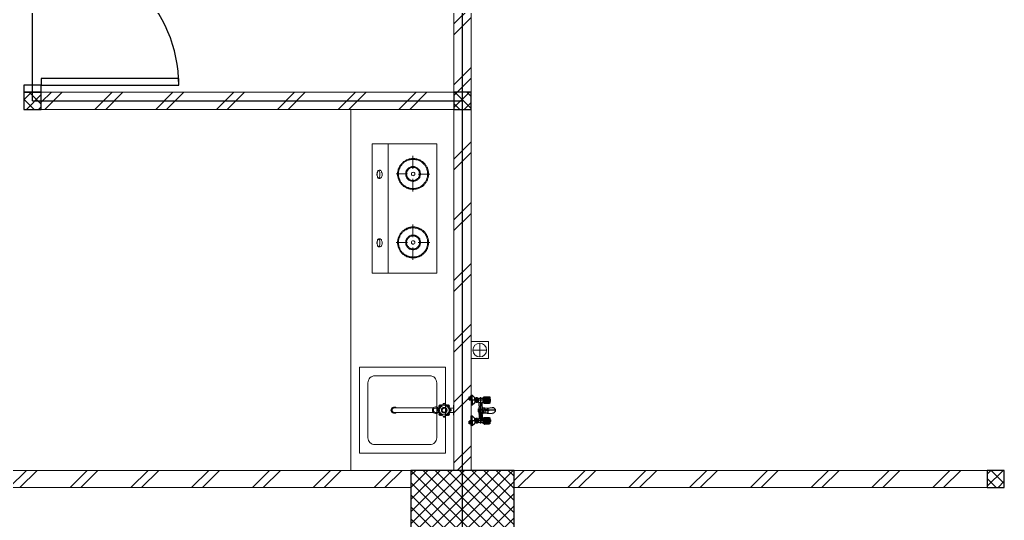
# Model space of a CAD drawing. Header units: millimetres. Extents: x -108 to 351, y -17 to 192.
# Drawn here: x 16.03 to 21.75, y 5.26 to 8.17 of the extents above; entities that cross this region are included whole.
import ezdxf

# ---------------------------------------------------------------- set-up
doc = ezdxf.new("R2010")
doc.units = ezdxf.units.MM
for name, color, linetype, lineweight in [('ars', 11, 'Continuous', 0), ('KOL', 1, 'Continuous', 30), ('KOLOM', 4, 'Continuous', 9), ('lan', 7, 'Continuous', 15), ('SANITAIR', 15, 'Continuous', 9), ('tem', 5, 'Continuous', 20)]:
    doc.layers.add(name, color=color, linetype=linetype, lineweight=lineweight)
doc.layers.add('as', color=1, linetype='Continuous', plot=False)
doc.layers.add('Kusen', color=30, linetype='Continuous')
doc.layers.add('P', color=7, linetype='Continuous')

# ---------------------------------------------------------------- blocks, each defined once
blk = doc.blocks.new('k1')
at = {"layer": 'ars'}
h = blk.add_hatch(dxfattribs=at)
h.set_pattern_fill('_USER', color=256, scale=0.05, angle=45, double=1, pattern_type=0)
h.set_pattern_definition([(45, (0, -5), (-0.03535534, 0.03535534), []), (135, (0, -5), (-0.03535534, -0.03535534), [])])
h.paths.add_polyline_path([(-0.3, -0.55), (0.3, -0.55), (0.3, 0.55), (-0.3, 0.55)])
at = {"layer": 'KOL'}
blk.add_lwpolyline([(-0.3, -0.55), (0.3, -0.55), (0.3, 0.55), (-0.3, 0.55)], close=True, dxfattribs=at)
blk = doc.blocks.new('AVOOR')
blk.add_lwpolyline([(-21.8185, -71.5914), (-21.9185, -71.5914), (-21.9185, -71.4914), (-21.8185, -71.4914)], close=True)
for points in [[(-21.8685, -71.5014), (-21.8685, -71.5814)], [(-21.9085, -71.5414), (-21.8285, -71.5414)]]:
    blk.add_lwpolyline(points)
blk.add_circle((-21.8685, -71.5414), 0.04)
blk = doc.blocks.new('SHOWER')
at = {"layer": 'P', "color": 0, "linetype": 'Continuous'}
for points in [[(-0.1138, 0.0605), (0.0048, 0.0605)], [(-0.1126, 0.0654), (-0.1114, 0.0666)], [(-0.1114, 0.0533), (-0.1114, 0.0545), (-0.1126, 0.0557), (-0.1126, 0.0654)], [(-0.1102, 0.0678), (-0.1102, 0.0678), (-0.1114, 0.0678), (-0.1114, 0.0666)], [(-0.1114, 0.0678), (-0.1114, 0.0533), (-0.1102, 0.0533), (-0.1102, 0.0533)], [(-0.109, 0.0763), (-0.1102, 0.0726)], [(-0.1102, 0.0726), (-0.1102, 0.0484), (-0.109, 0.0448)], [(-0.109, 0.0763), (-0.1077, 0.0787), (-0.1053, 0.0787)], [(-0.0799, 0.0751), (-0.0799, 0.0787), (-0.109, 0.0775)], [(-0.109, 0.0775), (-0.109, 0.0436)], [(-0.109, 0.0714), (-0.109, 0.0714), (-0.1077, 0.0726), (-0.1053, 0.0738), (-0.1053, 0.0738)], [(-0.1053, 0.069), (-0.1053, 0.069), (-0.1077, 0.069), (-0.109, 0.0702), (-0.109, 0.0714)], [(-0.109, 0.0605), (-0.109, 0.063), (-0.1053, 0.0642), (-0.1041, 0.0642)], [(-0.1041, 0.0569), (-0.1077, 0.0581), (-0.109, 0.0593), (-0.109, 0.0605)], [(-0.0751, 0.0787), (-0.0775, 0.0799), (-0.0799, 0.0799), (-0.1053, 0.0787)], [(-0.1053, 0.0738), (-0.0799, 0.0751)], [(-0.1053, 0.069), (-0.0799, 0.069)], [(-0.1041, 0.0642), (-0.0799, 0.0642)], [(-0.0799, 0.0787), (-0.0763, 0.0787)], [(-0.0799, 0.0751), (-0.0775, 0.0738), (-0.0775, 0.0738), (-0.0763, 0.0726), (-0.0751, 0.0714)], [(-0.0751, 0.0714), (-0.0763, 0.0702), (-0.0775, 0.069), (-0.0775, 0.069), (-0.0799, 0.069)], [(-0.0799, 0.0642), (-0.0799, 0.069)], [(-0.0799, 0.0642), (-0.0775, 0.0642), (-0.0775, 0.063), (-0.0763, 0.063), (-0.0751, 0.0605), (-0.0763, 0.0593), (-0.0775, 0.0581), (-0.0775, 0.0569), (-0.0799, 0.0569)], [(-0.0751, 0.0787), (-0.0714, 0.0787)], [(-0.0714, 0.0787), (-0.0714, 0.0775)], [(-0.0714, 0.0775), (-0.0714, 0.0436)], [(-0.0642, 0.0714), (-0.0666, 0.0702), (-0.0714, 0.0702)], [(-0.0714, 0.0508), (-0.0714, 0.0702)], [(-0.0642, 0.0714), (-0.0581, 0.0714), (-0.0521, 0.0726), (-0.046, 0.0714), (-0.04, 0.0714)], [(-0.0557, 0.0593), (-0.0557, 0.0593), (-0.0557, 0.0593), (-0.0569, 0.0593), (-0.0593, 0.0593), (-0.0593, 0.0593), (-0.0605, 0.0593), (-0.0617, 0.0593), (-0.0617, 0.0581), (-0.0617, 0.0581), (-0.0605, 0.0569), (-0.0593, 0.0569), (-0.0593, 0.0569), (-0.0569, 0.0569), (-0.0557, 0.0569), (-0.0557, 0.0581), (-0.0557, 0.0581)], [(-0.0617, 0.0351), (-0.0617, 0.0581), (-0.0617, 0.0581)], [(-0.0557, 0.0581), (-0.0569, 0.0581), (-0.0581, 0.0569), (-0.0593, 0.0569), (-0.0593, 0.0569), (-0.0593, 0.0581), (-0.0605, 0.0581), (-0.0605, 0.0593), (-0.0593, 0.0593), (-0.0593, 0.0593), (-0.0581, 0.0593), (-0.0569, 0.0593), (-0.0569, 0.0581), (-0.0557, 0.0581)], [(-0.0557, 0.0763), (-0.0557, -0.0763)], [(-0.0521, 0.0593), (-0.0545, 0.0593), (-0.0557, 0.0593), (-0.0557, 0.0581), (-0.0557, 0.0593), (-0.0545, 0.0593), (-0.0521, 0.0593)], [(-0.0521, 0.0593), (-0.0521, 0.0593), (-0.0508, 0.0593), (-0.0496, 0.0593), (-0.0496, 0.0581)], [(-0.0496, 0.0351), (-0.0496, 0.0581)], [(-0.04, 0.0714), (-0.04, 0.0508), (-0.04, 0.0714), (-0.04, 0.0508)], [(-0.04, 0.069), (-0.0375, 0.069)], [(-0.04, 0.0533), (-0.04, 0.069)], [(-0.0375, 0.0738), (-0.0375, 0.0751)], [(-0.0375, 0.0751), (-0.0278, 0.0751)], [(-0.0278, 0.0654), (-0.0375, 0.0654), (-0.0375, 0.069), (-0.0375, 0.0714), (-0.0375, 0.0751)], [(-0.0375, 0.0472), (-0.0375, 0.0738)], [(-0.0375, 0.069), (-0.0278, 0.069)], [(-0.0278, 0.0533), (-0.0375, 0.0533), (-0.0375, 0.0557), (-0.0278, 0.0557), (-0.0278, 0.0605), (-0.0278, 0.0654)], [(-0.0375, 0.0557), (-0.0375, 0.0605), (-0.0375, 0.0654)], [(-0.0278, 0.0738), (-0.0278, 0.0751)], [(-0.0278, 0.0751), (-0.0278, 0.0714), (-0.0278, 0.069)], [(-0.0278, 0.0472), (-0.0278, 0.0738)], [(-0.0278, 0.0714), (-0.0218, 0.0714)], [(-0.0278, 0.0702), (-0.0218, 0.0702)], [(-0.0278, 0.069), (-0.0278, 0.0654)], [(-0.0061, 0.0884), (-0.0218, 0.0738)], [(-0.0218, 0.0726), (-0.0218, 0.0738)], [(-0.0218, 0.0605), (-0.0218, 0.0726)], [(-0.0218, 0.0484), (-0.0218, 0.0726)], [(-0.0218, 0.0605), (-0.0218, 0.0484)], [(-0.0061, 0.0884), (-0.0061, 0.0884), (0, 0.0884)], [(-0.0061, 0.0605), (-0.0061, 0.086)], [(-0.0061, 0.0605), (-0.0061, 0.0351)], [(-0.0036, 0.0702), (0.0157, 0.0702)], [(0, 0.0884), (0, 0.0327)], [(0, 0.0605), (0, 0.0884)], [(0, 0.0787), (0.0109, 0.0787)], [(0.0121, 0.0775), (0.0121, 0.063), (0.0109, 0.063), (0, 0.063)], [(0, 0.0775), (0.0121, 0.0775)], [(0, 0.063), (0.0121, 0.063)], [(0, 0.0605), (0, 0.0327)], [(0.0121, 0.0775), (0.0109, 0.0787), (0.0109, 0.063)], [(-0.1429, 0), (-0.0387, 0)], [(-0.0932, -0.0133), (-0.1223, -0.0169), (-0.1295, -0.0157), (-0.1344, -0.0121), (-0.1392, -0.0061), (-0.1392, 0), (-0.1392, 0.0073), (-0.1344, 0.0133), (-0.1295, 0.0169), (-0.1223, 0.0194)], [(-0.0932, 0.0157), (-0.1223, 0.0194)], [(-0.1053, 0.0533), (-0.1053, 0.0533), (-0.1077, 0.0521), (-0.109, 0.0508), (-0.109, 0.0496)], [(-0.109, 0.0496), (-0.109, 0.0496), (-0.1077, 0.0484), (-0.1053, 0.0484), (-0.1053, 0.0472), (-0.0799, 0.0472)], [(-0.0751, 0.0436), (-0.0775, 0.0412), (-0.0799, 0.0412), (-0.1053, 0.0424), (-0.1077, 0.0436), (-0.109, 0.0448)], [(-0.0763, 0.0436), (-0.0799, 0.0436), (-0.109, 0.0436)], [(-0.1053, 0.0533), (-0.0799, 0.0533)], [(-0.1041, 0.0569), (-0.0799, 0.0569)], [(-0.1005, 0.0024), (-0.0993, 0.0036), (-0.0993, 0.0036), (-0.0981, 0.0036)], [(-0.0981, -0.0024), (-0.0993, -0.0024), (-0.1005, -0.0012), (-0.1005, 0.0024)], [(-0.0981, 0.0133), (-0.0969, 0.0145), (-0.0956, 0.0157), (-0.0799, 0.0157)], [(-0.0981, 0.0133), (-0.0981, 0.0036), (-0.0799, 0.0048)], [(-0.0787, -0.0024), (-0.0981, -0.0012), (-0.0981, -0.0012), (-0.0981, 0.0024), (-0.0981, 0.0036), (-0.0787, 0.0036)], [(-0.0799, 0.0533), (-0.0799, 0.0569)], [(-0.0751, 0.0496), (-0.0763, 0.0508), (-0.0775, 0.0521), (-0.0775, 0.0533), (-0.0799, 0.0533)], [(-0.0799, 0.0472), (-0.0775, 0.0472), (-0.0775, 0.0472), (-0.0763, 0.0484), (-0.0751, 0.0496)], [(-0.0799, 0.0436), (-0.0799, 0.0472)], [(-0.0799, 0.0157), (-0.0787, 0.0157), (-0.0787, 0.0157)], [(-0.0799, 0.0048), (-0.0787, 0.0048), (-0.0787, 0.0048)], [(-0.0787, 0), (-0.0787, 0.0157), (-0.0702, 0.0157)], [(-0.0787, 0), (-0.0787, -0.0145)], [(-0.0751, 0.0436), (-0.0714, 0.0436), (-0.0714, 0.0436)], [(-0.0714, 0.0508), (-0.0678, 0.0508)], [(-0.0654, 0.0194), (-0.0678, 0.0157), (-0.0702, 0.0133)], [(-0.0702, 0), (-0.0702, 0.0157)], [(-0.0702, 0), (-0.0702, -0.0133)], [(-0.0678, 0.0508), (-0.0654, 0.0496), (-0.0642, 0.0472)], [(-0.0472, 0.0061), (-0.046, 0.0036), (-0.0448, -0.0012), (-0.046, -0.0048), (-0.0496, -0.0085), (-0.0533, -0.0097), (-0.0569, -0.0097), (-0.0617, -0.0085), (-0.0642, -0.0061), (-0.0654, -0.0024), (-0.0666, 0), (-0.0654, 0.0036), (-0.0642, 0.0061)], [(-0.0654, 0.0218), (-0.0654, 0.023)], [(-0.0654, 0.0145), (-0.0654, 0.0218)], [(-0.0654, 0.0218), (-0.046, 0.0218)], [(-0.0654, 0.0218), (-0.0581, 0.0145)], [(-0.0654, 0.0194), (-0.0617, 0.0218)], [(-0.0654, 0.0169), (-0.0593, 0.0218)], [(-0.0654, 0.0145), (-0.0569, 0.0218)], [(-0.0654, 0.0194), (-0.0617, 0.0145)], [(-0.0654, 0.0157), (-0.0642, 0.0145)], [(-0.0654, 0.0133), (-0.0654, 0.0145)], [(-0.0654, 0.0145), (-0.046, 0.0145)], [(-0.0642, 0.0266), (-0.0642, 0.0472)], [(-0.0642, 0.0266), (-0.0642, 0.023)], [(-0.0642, 0.023), (-0.0472, 0.023)], [(-0.0642, 0), (-0.0642, 0.0133)], [(-0.0642, 0.0133), (-0.0472, 0.0133)], [(-0.0472, 0.0133), (-0.0642, 0.0133)], [(-0.0472, 0), (-0.0472, -0.0024), (-0.0496, -0.0061), (-0.0521, -0.0073), (-0.0557, -0.0085), (-0.0593, -0.0073), (-0.0617, -0.0061), (-0.0642, -0.0024), (-0.0642, 0)], [(-0.063, 0.0218), (-0.0557, 0.0145)], [(-0.0617, 0.023), (-0.0617, 0.0351), (-0.0496, 0.0351), (-0.0496, 0.023)], [(-0.0617, 0.0145), (-0.0557, 0.0206), (-0.0545, 0.0218)], [(-0.0605, 0.0218), (-0.0557, 0.0169), (-0.0521, 0.0145)], [(-0.0593, 0.0145), (-0.0557, 0.0182), (-0.0521, 0.0218)], [(-0.0581, 0.0218), (-0.0557, 0.0194), (-0.0496, 0.0145)], [(-0.0569, 0.0145), (-0.0557, 0.0157), (-0.0496, 0.0218)], [(-0.0557, 0.0218), (-0.0472, 0.0145)], [(-0.0545, 0.0145), (-0.046, 0.0218)], [(-0.0521, 0.0218), (-0.046, 0.0157)], [(-0.0521, 0.0145), (-0.046, 0.0194)], [(-0.0496, 0.0218), (-0.046, 0.0182)], [(-0.0496, 0.0145), (-0.046, 0.0169)], [(-0.0472, 0.0436), (-0.046, 0.0472), (-0.046, 0.0484), (-0.0436, 0.0496), (-0.0412, 0.0508)], [(-0.0472, 0.0266), (-0.0472, 0.0436)], [(-0.0472, 0.023), (-0.0472, 0.0266)], [(-0.0472, 0.0218), (-0.046, 0.0206)], [(-0.0472, 0), (-0.0472, 0.0133)], [(-0.046, 0.0218), (-0.046, 0.023)], [(-0.046, 0.0145), (-0.046, 0.0218)], [(-0.0448, 0.0133), (-0.046, 0.0182)], [(-0.046, 0.0133), (-0.046, 0.0145)], [(-0.0448, 0.0133), (-0.0436, 0.0073), (-0.0436, 0)], [(-0.0436, 0), (-0.0436, -0.0061), (-0.0448, -0.0121)], [(-0.0412, 0.0508), (-0.04, 0.0508)], [(-0.04, 0.0533), (-0.0375, 0.0533)], [(-0.0375, 0.0472), (-0.0375, 0.0496), (-0.0375, 0.0533)], [(-0.0375, 0.0472), (-0.0375, 0.0472), (-0.0278, 0.0472)], [(-0.0278, 0.0557), (-0.0278, 0.0533)], [(-0.0278, 0.0533), (-0.0278, 0.0496), (-0.0278, 0.0472)], [(-0.0278, 0.0508), (-0.0218, 0.0508)], [(-0.0278, 0.0496), (-0.0218, 0.0496)], [(-0.0278, 0.0472), (-0.0278, 0.0472)], [(-0.0218, 0.0472), (-0.0218, 0.0484)], [(-0.0061, 0.0327), (-0.0218, 0.0472)], [(0, 0.0327), (-0.0061, 0.0327), (-0.0061, 0.0327)], [(-0.1126, -0.0533), (-0.1114, -0.0533), (-0.1114, -0.0521)], [(-0.1126, -0.0533), (-0.1126, -0.0654)], [(-0.1102, -0.0521), (-0.1102, -0.0521), (-0.1114, -0.0521)], [(-0.1114, -0.0521), (-0.1114, -0.0666)], [(-0.109, -0.0436), (-0.1102, -0.0472), (-0.1102, -0.0714), (-0.109, -0.0751)], [(-0.109, -0.0436), (-0.1077, -0.0412), (-0.1053, -0.04), (-0.0799, -0.04), (-0.0775, -0.04), (-0.0751, -0.0424)], [(-0.0799, -0.0424), (-0.109, -0.0436)], [(-0.109, -0.0436), (-0.109, -0.0751)], [(-0.0799, -0.0508), (-0.1053, -0.0508), (-0.1053, -0.0508), (-0.1077, -0.0508), (-0.109, -0.0496), (-0.109, -0.0496), (-0.109, -0.0484), (-0.1077, -0.0472), (-0.1053, -0.046), (-0.1053, -0.046), (-0.0799, -0.046)], [(-0.109, -0.0593), (-0.109, -0.0581), (-0.1077, -0.0569), (-0.1041, -0.0557)], [(-0.1041, -0.0557), (-0.0799, -0.0557)], [(-0.1005, -0.0012), (-0.1005, -0.0012)], [(-0.0981, -0.0024), (-0.0799, -0.0036)], [(-0.0981, -0.0024), (-0.0981, -0.0121)], [(-0.0799, -0.0145), (-0.0956, -0.0133), (-0.0969, -0.0133), (-0.0981, -0.0121)], [(-0.0787, -0.0024), (-0.0799, -0.0036), (-0.0799, -0.0036)], [(-0.0787, -0.0145), (-0.0799, -0.0145), (-0.0799, -0.0145)], [(-0.0799, -0.0508), (-0.0775, -0.0508), (-0.0775, -0.0496), (-0.0763, -0.0496), (-0.0751, -0.0484), (-0.0763, -0.0472), (-0.0775, -0.046), (-0.0775, -0.046), (-0.0799, -0.046), (-0.0799, -0.0424), (-0.0763, -0.0424)], [(-0.0799, -0.0557), (-0.0799, -0.0508)], [(-0.0799, -0.0557), (-0.0775, -0.0557), (-0.0775, -0.0569), (-0.0763, -0.0581), (-0.0751, -0.0593)], [(-0.0787, -0.0133), (-0.0702, -0.0133)], [(-0.0751, -0.0424), (-0.0714, -0.0424), (-0.0714, -0.0424)], [(-0.0714, -0.0424), (-0.0714, -0.0763)], [(-0.0714, -0.0496), (-0.0678, -0.0496), (-0.0654, -0.0484), (-0.0642, -0.046)], [(-0.0714, -0.0496), (-0.0714, -0.069)], [(-0.0702, -0.0121), (-0.0666, -0.0145), (-0.0654, -0.0182), (-0.0642, -0.0254)], [(-0.0642, -0.0254), (-0.0642, -0.046)], [(-0.0472, -0.0254), (-0.046, -0.0182), (-0.0448, -0.0121)], [(-0.0472, -0.0254), (-0.0472, -0.0436)], [(-0.0412, -0.0496), (-0.0436, -0.0484), (-0.046, -0.0472), (-0.046, -0.0448), (-0.0472, -0.0436)], [(-0.0412, -0.0496), (-0.04, -0.0496)], [(-0.04, -0.069), (-0.04, -0.0496), (-0.04, -0.069), (-0.04, -0.0496)], [(-0.04, -0.0521), (-0.0375, -0.0521)], [(-0.04, -0.0666), (-0.04, -0.0521)], [(-0.0375, -0.046), (-0.0375, -0.046)], [(-0.0375, -0.046), (-0.0278, -0.046)], [(-0.0375, -0.0714), (-0.0375, -0.046)], [(-0.0375, -0.0545), (-0.0375, -0.0521), (-0.0375, -0.0484), (-0.0375, -0.046)], [(-0.0375, -0.0521), (-0.0278, -0.0521)], [(-0.0375, -0.0545), (-0.0278, -0.0545)], [(-0.0375, -0.0642), (-0.0375, -0.0593), (-0.0375, -0.0545)], [(-0.0278, -0.046), (-0.0278, -0.046)], [(-0.0278, -0.0714), (-0.0278, -0.046)], [(-0.0278, -0.046), (-0.0278, -0.0484), (-0.0278, -0.0521)], [(-0.0278, -0.0496), (-0.0218, -0.0496)], [(-0.0278, -0.0496), (-0.0218, -0.0496)], [(-0.0278, -0.069), (-0.0278, -0.0496)], [(-0.0278, -0.0545), (-0.0278, -0.0521)], [(-0.0278, -0.0545), (-0.0278, -0.0593), (-0.0278, -0.0642)], [(-0.0061, -0.0315), (-0.0218, -0.046)], [(-0.0218, -0.0472), (-0.0218, -0.046)], [(-0.0218, -0.0714), (-0.0218, -0.0472)], [(-0.0218, -0.0593), (-0.0218, -0.0472)], [(-0.0061, -0.0315), (-0.0061, -0.0303), (0, -0.0303)], [(-0.0061, -0.0593), (-0.0061, -0.0339)], [(0, -0.0872), (0, -0.0303)], [(0, -0.0593), (0, -0.0303)], [(-0.115, -0.0593), (0.0048, -0.0593)], [(-0.1114, -0.0654), (-0.1126, -0.0654)], [(-0.1114, -0.0654), (-0.1114, -0.0654), (-0.1102, -0.0666), (-0.1102, -0.0666)], [(-0.1041, -0.063), (-0.1065, -0.0617), (-0.109, -0.0605), (-0.109, -0.0593)], [(-0.1053, -0.0678), (-0.1053, -0.0678), (-0.1077, -0.0678), (-0.109, -0.0678), (-0.109, -0.069), (-0.109, -0.0702), (-0.1077, -0.0714), (-0.1053, -0.0714), (-0.1053, -0.0714)], [(-0.109, -0.0751), (-0.0799, -0.0763), (-0.0799, -0.0726), (-0.1053, -0.0714)], [(-0.0751, -0.0763), (-0.0775, -0.0775), (-0.0799, -0.0787), (-0.1053, -0.0775), (-0.1077, -0.0775), (-0.109, -0.0751)], [(-0.1053, -0.0678), (-0.0799, -0.0678)], [(-0.1041, -0.063), (-0.0799, -0.063)], [(-0.0751, -0.0593), (-0.0763, -0.0605), (-0.0775, -0.0617), (-0.0775, -0.0617), (-0.0799, -0.063)], [(-0.0799, -0.0678), (-0.0799, -0.063)], [(-0.0751, -0.0702), (-0.0763, -0.069), (-0.0775, -0.0678), (-0.0775, -0.0678), (-0.0799, -0.0678)], [(-0.0799, -0.0726), (-0.0775, -0.0726), (-0.0775, -0.0714), (-0.0763, -0.0714), (-0.0751, -0.0702)], [(-0.0799, -0.0763), (-0.0763, -0.0763)], [(-0.0751, -0.0763), (-0.0714, -0.0763), (-0.0714, -0.0763)], [(-0.0714, -0.069), (-0.0666, -0.069), (-0.0642, -0.069)], [(-0.04, -0.069), (-0.046, -0.0714), (-0.0521, -0.0714), (-0.0581, -0.0714), (-0.0642, -0.069)], [(-0.04, -0.0666), (-0.0375, -0.0666)], [(-0.0278, -0.0642), (-0.0375, -0.0642), (-0.0375, -0.0666), (-0.0278, -0.0666), (-0.0278, -0.0702), (-0.0278, -0.0726)], [(-0.0375, -0.0726), (-0.0375, -0.0702), (-0.0375, -0.0666)], [(-0.0375, -0.0714), (-0.0375, -0.0726), (-0.0278, -0.0726), (-0.0278, -0.0714)], [(-0.0278, -0.0666), (-0.0278, -0.0642)], [(-0.0278, -0.069), (-0.0218, -0.069)], [(-0.0278, -0.069), (-0.0218, -0.069)], [(-0.0218, -0.0593), (-0.0218, -0.0714)], [(-0.0218, -0.0726), (-0.0218, -0.0714)], [(0, -0.0872), (-0.0061, -0.0872), (-0.0061, -0.0872), (-0.0218, -0.0726)], [(-0.0061, -0.0593), (-0.0061, -0.0847)], [(-0.0036, -0.069), (0.0157, -0.069)], [(0, -0.0593), (0, -0.0872)], [(0.0121, -0.0617), (0.0109, -0.0605), (0, -0.0605)], [(0.0121, -0.0617), (0.0121, -0.0763), (0.0109, -0.0775), (0, -0.0775)], [(0, -0.0617), (0.0121, -0.0617)], [(0, -0.0763), (0.0121, -0.0763)], [(0.0109, -0.0775), (0.0109, -0.0605)]]:
    blk.add_lwpolyline(points, dxfattribs=at)
blk = doc.blocks.new('KRAN DPR ATAS')
for p, q in [((-0.0289, 0), (0.0289, 0)), ((-0.0289, 0), (-0.0289, -0.0021)), ((0.0289, 0), (0.0289, -0.0021)), ((-0.0275, -0.0035), (0.0275, -0.0035)), ((-0.0127, -0.0092), (-0.0127, -0.0252)), ((0.0127, -0.0092), (0.0127, -0.0252)), ((-0.0127, -0.0877), (-0.0127, -0.1101)), ((0.0127, -0.0877), (0.0127, -0.1101)), ((-0.014, -0.1188), (-0.014, -0.3457)), ((0.014, -0.1188), (0.014, -0.3457))]:
    blk.add_line(p, q)
for radius in [0.0338, 0.0279, 0.0166, 0.0138, 0.0123]:
    blk.add_circle((0, -0.0564), radius)
for centre, radius, start, end in [((-0.0338, -0.0564), 0.00706, 84.002, 275.998), ((-0.0315, -0.0564), 0.00706, 103.1189, 256.8811), ((-0.0239, -0.0326), 0.00706, 39.002, 230.998), ((-0.0222, -0.0342), 0.00706, 58.1189, 211.8811), ((-0.0275, -0.0021), 0.00141, 180, 270), ((-0.0183, -0.0092), 0.00564, 0, 90), ((-0.0009, -0.0214), 0.00884, 254.902, 254.902), ((0, -0.0227), 0.00706, 354.002, 185.998), ((0, -0.025), 0.00706, 13.1189, 166.8811), ((0.0183, -0.0092), 0.00564, 90, 180), ((0.0239, -0.0326), 0.00706, 309.002, 140.998), ((0.0222, -0.0342), 0.00706, 328.1189, 121.8811), ((0.0275, -0.0021), 0.00141, 270, 0), ((0.0338, -0.0564), 0.00706, 264.002, 95.998), ((0.0315, -0.0564), 0.00706, 283.1189, 76.8811), ((-0.0239, -0.0803), 0.00706, 129.002, 320.998), ((-0.0222, -0.0787), 0.00706, 148.1189, 301.8811), ((0, -0.1058), 0.0191, 134.711, 45.289), ((0, -0.1058), 0.0134, 198.6717, 270), ((0, -0.0902), 0.00706, 174.002, 5.998), ((0, -0.0879), 0.00706, 193.1189, 346.8811), ((0, -0.1058), 0.0134, 270, 341.3283), ((0.0239, -0.0803), 0.00706, 219.002, 50.998), ((0.0222, -0.0787), 0.00706, 238.1189, 31.8811), ((0, -0.3457), 0.0178, 141.8277, 38.1723), ((0, -0.3484), 0.0178, 175.6641, 4.3359), ((0, -0.3457), 0.014, 180, 0)]:
    blk.add_arc(centre, radius, start, end)
blk = doc.blocks.new('KOMPOR')
for points in [[(0, 0.3765), (0, -0.3765)], [(0.0944, 0.3765), (0, 0.3765)], [(0.3765, 0.3765), (0.0944, 0.3765)], [(0.0944, 0.3765), (0.0944, -0.3765)], [(0.3765, -0.3765), (0.3765, 0.3765)], [(0.2385, 0.2906), (0.2337, 0.2906), (0.23, 0.2906), (0.2252, 0.2893), (0.2203, 0.2893), (0.2167, 0.2881), (0.2119, 0.2869), (0.2082, 0.2857), (0.2034, 0.2833), (0.1998, 0.2821), (0.1961, 0.2797), (0.1925, 0.2772), (0.1889, 0.276), (0.1852, 0.2724), (0.1816, 0.27), (0.178, 0.2676), (0.1755, 0.2639), (0.1719, 0.2615), (0.1695, 0.2579), (0.1671, 0.2542), (0.1634, 0.2506), (0.1622, 0.247), (0.1598, 0.2433), (0.1574, 0.2397), (0.1562, 0.2361), (0.1538, 0.2312), (0.1525, 0.2276), (0.1513, 0.2228), (0.1501, 0.2191), (0.1501, 0.2143), (0.1489, 0.2094), (0.1489, 0.2058), (0.1489, 0.201), (0.1489, 0.1961), (0.1489, 0.1913), (0.1501, 0.1864), (0.1501, 0.1828), (0.1513, 0.178), (0.1525, 0.1743), (0.1538, 0.1695), (0.1562, 0.1659), (0.1574, 0.161), (0.1598, 0.1574), (0.1622, 0.1538), (0.1634, 0.1501), (0.1671, 0.1465), (0.1695, 0.1429), (0.1719, 0.1404), (0.1755, 0.1368), (0.178, 0.1344), (0.1816, 0.1308), (0.1852, 0.1283), (0.1889, 0.1259), (0.1925, 0.1235), (0.1961, 0.1211), (0.1998, 0.1199), (0.2034, 0.1174), (0.2082, 0.1162), (0.2119, 0.115), (0.2167, 0.1138), (0.2203, 0.1126), (0.2252, 0.1114), (0.23, 0.1114), (0.2337, 0.1102), (0.2385, 0.1102), (0.2433, 0.1102), (0.2482, 0.1114), (0.253, 0.1114), (0.2567, 0.1126), (0.2615, 0.1138), (0.2651, 0.115), (0.27, 0.1162), (0.2736, 0.1174), (0.2785, 0.1199), (0.2821, 0.1211), (0.2857, 0.1235), (0.2893, 0.1259), (0.293, 0.1283), (0.2966, 0.1308), (0.299, 0.1344), (0.3027, 0.1368), (0.3051, 0.1404), (0.3087, 0.1429), (0.3111, 0.1465), (0.3136, 0.1501), (0.316, 0.1538), (0.3184, 0.1574), (0.3196, 0.161), (0.322, 0.1659), (0.3232, 0.1695), (0.3245, 0.1743), (0.3257, 0.178), (0.3269, 0.1828), (0.3281, 0.1864), (0.3281, 0.1913), (0.3293, 0.1961), (0.3293, 0.201), (0.3293, 0.2058), (0.3281, 0.2094), (0.3281, 0.2143), (0.3269, 0.2191), (0.3257, 0.2228), (0.3245, 0.2276), (0.3232, 0.2312), (0.322, 0.2361), (0.3196, 0.2397), (0.3184, 0.2433), (0.316, 0.247), (0.3136, 0.2506), (0.3111, 0.2542), (0.3087, 0.2579), (0.3051, 0.2615), (0.3027, 0.2639), (0.299, 0.2676), (0.2966, 0.27), (0.293, 0.2724), (0.2893, 0.276), (0.2857, 0.2772), (0.2821, 0.2797), (0.2785, 0.2821), (0.2736, 0.2833), (0.27, 0.2857), (0.2651, 0.2869), (0.2615, 0.2881), (0.2567, 0.2893), (0.253, 0.2893), (0.2482, 0.2906), (0.2433, 0.2906), (0.2385, 0.2906)], [(0.2373, 0.3063), (0.2373, 0.2312)], [(0.2385, 0.2857), (0.2349, 0.2857), (0.23, 0.2857), (0.2264, 0.2845), (0.2215, 0.2833), (0.2179, 0.2833), (0.2131, 0.2821), (0.2094, 0.2809), (0.2058, 0.2785), (0.2022, 0.2772), (0.1985, 0.2748), (0.1949, 0.2736), (0.1913, 0.2712), (0.1877, 0.2688), (0.1852, 0.2663), (0.1816, 0.2639), (0.1792, 0.2603), (0.1755, 0.2579), (0.1731, 0.2542), (0.1707, 0.2518), (0.1683, 0.2482), (0.1659, 0.2446), (0.1646, 0.2409), (0.1622, 0.2373), (0.161, 0.2337), (0.1586, 0.23), (0.1574, 0.2264), (0.1562, 0.2215), (0.1562, 0.2179), (0.155, 0.2131), (0.1538, 0.2094), (0.1538, 0.2046), (0.1538, 0.201), (0.1538, 0.1961), (0.1538, 0.1925), (0.155, 0.1877), (0.1562, 0.184), (0.1562, 0.1792), (0.1574, 0.1755), (0.1586, 0.1719), (0.161, 0.1671), (0.1622, 0.1634), (0.1646, 0.1598), (0.1659, 0.1562), (0.1683, 0.1525), (0.1707, 0.1501), (0.1731, 0.1465), (0.1755, 0.1441), (0.1792, 0.1404), (0.1816, 0.138), (0.1852, 0.1356), (0.1877, 0.132), (0.1913, 0.1308), (0.1949, 0.1283), (0.1985, 0.1259), (0.2022, 0.1235), (0.2058, 0.1223), (0.2094, 0.1211), (0.2131, 0.1199), (0.2179, 0.1186), (0.2215, 0.1174), (0.2264, 0.1162), (0.23, 0.1162), (0.2349, 0.1162), (0.2385, 0.1162), (0.2433, 0.1162), (0.247, 0.1162), (0.2518, 0.1162), (0.2554, 0.1174), (0.2603, 0.1186), (0.2639, 0.1199), (0.2676, 0.1211), (0.2724, 0.1223), (0.276, 0.1235), (0.2797, 0.1259), (0.2833, 0.1283), (0.2869, 0.1308), (0.2893, 0.132), (0.293, 0.1356), (0.2954, 0.138), (0.299, 0.1404), (0.3015, 0.1441), (0.3039, 0.1465), (0.3075, 0.1501), (0.3087, 0.1525), (0.3111, 0.1562), (0.3136, 0.1598), (0.316, 0.1634), (0.3172, 0.1671), (0.3184, 0.1719), (0.3196, 0.1755), (0.3208, 0.1792), (0.322, 0.184), (0.3232, 0.1877), (0.3232, 0.1925), (0.3232, 0.1961), (0.3232, 0.201), (0.3232, 0.2046), (0.3232, 0.2094), (0.3232, 0.2131), (0.322, 0.2179), (0.3208, 0.2215), (0.3196, 0.2264), (0.3184, 0.23), (0.3172, 0.2337), (0.316, 0.2373), (0.3136, 0.2409), (0.3111, 0.2446), (0.3087, 0.2482), (0.3075, 0.2518), (0.3039, 0.2542), (0.3015, 0.2579), (0.299, 0.2603), (0.2954, 0.2639), (0.293, 0.2663), (0.2893, 0.2688), (0.2869, 0.2712), (0.2833, 0.2736), (0.2797, 0.2748), (0.276, 0.2772), (0.2724, 0.2785), (0.2676, 0.2809), (0.2639, 0.2821), (0.2603, 0.2833), (0.2554, 0.2833), (0.2518, 0.2845), (0.247, 0.2857), (0.2433, 0.2857), (0.2385, 0.2857)], [(0.2385, 0.2433), (0.2349, 0.2433), (0.23, 0.2433), (0.2264, 0.2421), (0.2215, 0.2409), (0.2179, 0.2385), (0.2143, 0.2361), (0.2119, 0.2337), (0.2082, 0.2312), (0.2058, 0.2276), (0.2034, 0.2252), (0.201, 0.2215), (0.1985, 0.2179), (0.1973, 0.2131), (0.1961, 0.2094), (0.1961, 0.2046), (0.1961, 0.201), (0.1961, 0.1961), (0.1961, 0.1925), (0.1973, 0.1877), (0.1985, 0.184), (0.201, 0.1804), (0.2034, 0.1768), (0.2058, 0.1731), (0.2082, 0.1707), (0.2119, 0.1671), (0.2143, 0.1646), (0.2179, 0.1622), (0.2215, 0.161), (0.2264, 0.1598), (0.23, 0.1586), (0.2349, 0.1574), (0.2385, 0.1574), (0.2433, 0.1574), (0.247, 0.1586), (0.2518, 0.1598), (0.2554, 0.161), (0.2591, 0.1622), (0.2627, 0.1646), (0.2663, 0.1671), (0.2688, 0.1707), (0.2724, 0.1731), (0.2748, 0.1768), (0.2772, 0.1804), (0.2785, 0.184), (0.2797, 0.1877), (0.2809, 0.1925), (0.2821, 0.1961), (0.2821, 0.201), (0.2821, 0.2046), (0.2809, 0.2094), (0.2797, 0.2131), (0.2785, 0.2179), (0.2772, 0.2215), (0.2748, 0.2252), (0.2724, 0.2276), (0.2688, 0.2312), (0.2663, 0.2337), (0.2627, 0.2361), (0.2591, 0.2385), (0.2554, 0.2409), (0.2518, 0.2421), (0.247, 0.2433), (0.2433, 0.2433), (0.2385, 0.2433)], [(0.2385, 0.2385), (0.2349, 0.2385), (0.2312, 0.2373), (0.2276, 0.2373), (0.224, 0.2361), (0.2203, 0.2337), (0.2179, 0.2324), (0.2143, 0.23), (0.2119, 0.2276), (0.2094, 0.2252), (0.207, 0.2215), (0.2058, 0.2191), (0.2034, 0.2155), (0.2022, 0.2119), (0.2022, 0.2082), (0.201, 0.2046), (0.201, 0.201), (0.201, 0.1973), (0.2022, 0.1925), (0.2022, 0.1889), (0.2034, 0.1864), (0.2058, 0.1828), (0.207, 0.1792), (0.2094, 0.1768), (0.2119, 0.1743), (0.2143, 0.1719), (0.2179, 0.1695), (0.2203, 0.1671), (0.224, 0.1659), (0.2276, 0.1646), (0.2312, 0.1634), (0.2349, 0.1634), (0.2385, 0.1622), (0.2421, 0.1634), (0.247, 0.1634), (0.2506, 0.1646), (0.253, 0.1659), (0.2567, 0.1671), (0.2603, 0.1695), (0.2627, 0.1719), (0.2651, 0.1743), (0.2676, 0.1768), (0.27, 0.1792), (0.2724, 0.1828), (0.2736, 0.1864), (0.2748, 0.1889), (0.276, 0.1925), (0.276, 0.1973), (0.2772, 0.201), (0.276, 0.2046), (0.276, 0.2082), (0.2748, 0.2119), (0.2736, 0.2155), (0.2724, 0.2191), (0.27, 0.2215), (0.2676, 0.2252), (0.2651, 0.2276), (0.2627, 0.23), (0.2603, 0.2324), (0.2567, 0.2337), (0.253, 0.2361), (0.2506, 0.2373), (0.247, 0.2373), (0.2421, 0.2385), (0.2385, 0.2385)], [(0.0436, 0.2228), (0.0472, 0.2228), (0.0496, 0.2215), (0.0533, 0.2191), (0.0545, 0.2155), (0.0557, 0.2119), (0.0581, 0.2094), (0.0593, 0.2046), (0.0593, 0.1998), (0.0593, 0.1949), (0.0593, 0.1901), (0.0569, 0.1864), (0.0557, 0.1828), (0.0533, 0.1792), (0.0508, 0.178), (0.0484, 0.1755), (0.046, 0.1743), (0.0424, 0.1743), (0.04, 0.1755), (0.0375, 0.178), (0.0339, 0.1792), (0.0327, 0.1828), (0.0315, 0.1864), (0.0291, 0.1901), (0.0278, 0.1949), (0.0278, 0.1998), (0.0291, 0.2046), (0.0303, 0.2094), (0.0315, 0.2119), (0.0339, 0.2155), (0.0351, 0.2191), (0.0375, 0.2215), (0.0412, 0.2228), (0.0436, 0.2228)], [(0.0375, 0.2215), (0.04, 0.2215), (0.04, 0.2203), (0.0424, 0.2179), (0.0436, 0.2155), (0.0448, 0.2119), (0.0448, 0.2082), (0.046, 0.2034), (0.046, 0.1998), (0.046, 0.1961), (0.046, 0.1913), (0.0448, 0.1877), (0.0436, 0.184), (0.0436, 0.1816), (0.0412, 0.178), (0.04, 0.1768), (0.0387, 0.1755), (0.0375, 0.1755), (0.0351, 0.1768), (0.0339, 0.178), (0.0327, 0.1816), (0.0315, 0.184), (0.0315, 0.1877), (0.0303, 0.1913), (0.0303, 0.1961), (0.0303, 0.1998), (0.0303, 0.2034), (0.0315, 0.2082), (0.0315, 0.2119), (0.0327, 0.2155), (0.0339, 0.2179), (0.0351, 0.2203), (0.0363, 0.2215), (0.0375, 0.2215)], [(0.1404, 0.201), (0.207, 0.201)], [(0.2385, 0.2107), (0.2349, 0.2094), (0.2312, 0.2082), (0.23, 0.2046), (0.2288, 0.201), (0.23, 0.1961), (0.2312, 0.1937), (0.2349, 0.1913), (0.2385, 0.1901), (0.2433, 0.1913), (0.2458, 0.1937), (0.2482, 0.1961), (0.2494, 0.201), (0.2482, 0.2046), (0.2458, 0.2082), (0.2433, 0.2094), (0.2385, 0.2107)], [(0.2373, 0.0993), (0.2373, 0.1719)], [(0.3366, 0.1998), (0.2676, 0.1998)], [(0.2385, -0.1077), (0.2337, -0.1077), (0.23, -0.1077), (0.2252, -0.109), (0.2203, -0.109), (0.2167, -0.1102), (0.2119, -0.1114), (0.2082, -0.1126), (0.2034, -0.115), (0.1998, -0.1162), (0.1961, -0.1186), (0.1925, -0.1211), (0.1889, -0.1235), (0.1852, -0.1259), (0.1816, -0.1283), (0.178, -0.1308), (0.1755, -0.1344), (0.1719, -0.1368), (0.1695, -0.1404), (0.1671, -0.1441), (0.1634, -0.1477), (0.1622, -0.1513), (0.1598, -0.155), (0.1574, -0.1586), (0.1562, -0.1622), (0.1538, -0.1671), (0.1525, -0.1707), (0.1513, -0.1755), (0.1501, -0.1792), (0.1501, -0.184), (0.1489, -0.1889), (0.1489, -0.1925), (0.1489, -0.1973), (0.1489, -0.2022), (0.1489, -0.207), (0.1501, -0.2119), (0.1501, -0.2155), (0.1513, -0.2203), (0.1525, -0.224), (0.1538, -0.2288), (0.1562, -0.2324), (0.1574, -0.2373), (0.1598, -0.2409), (0.1622, -0.2446), (0.1634, -0.2482), (0.1671, -0.2518), (0.1695, -0.2554), (0.1719, -0.2579), (0.1755, -0.2615), (0.178, -0.2639), (0.1816, -0.2676), (0.1852, -0.27), (0.1889, -0.2724), (0.1925, -0.2748), (0.1961, -0.2772), (0.1998, -0.2785), (0.2034, -0.2809), (0.2082, -0.2821), (0.2119, -0.2833), (0.2167, -0.2845), (0.2203, -0.2857), (0.2252, -0.2869), (0.23, -0.2869), (0.2337, -0.2881), (0.2385, -0.2881), (0.2433, -0.2881), (0.2482, -0.2869), (0.253, -0.2869), (0.2567, -0.2857), (0.2615, -0.2845), (0.2651, -0.2833), (0.27, -0.2821), (0.2736, -0.2809), (0.2785, -0.2785), (0.2821, -0.2772), (0.2857, -0.2748), (0.2893, -0.2724), (0.293, -0.27), (0.2966, -0.2676), (0.299, -0.2639), (0.3027, -0.2615), (0.3051, -0.2579), (0.3087, -0.2554), (0.3111, -0.2518), (0.3136, -0.2482), (0.316, -0.2446), (0.3184, -0.2409), (0.3196, -0.2373), (0.322, -0.2324), (0.3232, -0.2288), (0.3245, -0.224), (0.3257, -0.2203), (0.3269, -0.2155), (0.3281, -0.2119), (0.3281, -0.207), (0.3293, -0.2022), (0.3293, -0.1973), (0.3293, -0.1925), (0.3281, -0.1889), (0.3281, -0.184), (0.3269, -0.1792), (0.3257, -0.1755), (0.3245, -0.1707), (0.3232, -0.1671), (0.322, -0.1622), (0.3196, -0.1586), (0.3184, -0.155), (0.316, -0.1513), (0.3136, -0.1477), (0.3111, -0.1441), (0.3087, -0.1404), (0.3051, -0.1368), (0.3027, -0.1344), (0.299, -0.1308), (0.2966, -0.1283), (0.293, -0.1259), (0.2893, -0.1235), (0.2857, -0.1211), (0.2821, -0.1186), (0.2785, -0.1162), (0.2736, -0.115), (0.27, -0.1126), (0.2651, -0.1114), (0.2615, -0.1102), (0.2567, -0.109), (0.253, -0.109), (0.2482, -0.1077), (0.2433, -0.1077), (0.2385, -0.1077)], [(0.2385, -0.1126), (0.2349, -0.1126), (0.23, -0.1126), (0.2264, -0.1138), (0.2215, -0.115), (0.2179, -0.115), (0.2131, -0.1162), (0.2094, -0.1174), (0.2058, -0.1199), (0.2022, -0.1211), (0.1985, -0.1235), (0.1949, -0.1247), (0.1913, -0.1271), (0.1877, -0.1295), (0.1852, -0.132), (0.1816, -0.1344), (0.1792, -0.138), (0.1755, -0.1404), (0.1731, -0.1441), (0.1707, -0.1465), (0.1683, -0.1501), (0.1659, -0.1538), (0.1646, -0.1574), (0.1622, -0.161), (0.161, -0.1646), (0.1586, -0.1683), (0.1574, -0.1719), (0.1562, -0.1768), (0.1562, -0.1804), (0.155, -0.1852), (0.1538, -0.1889), (0.1538, -0.1937), (0.1538, -0.1973), (0.1538, -0.2022), (0.1538, -0.2058), (0.155, -0.2107), (0.1562, -0.2143), (0.1562, -0.2191), (0.1574, -0.2228), (0.1586, -0.2264), (0.161, -0.2312), (0.1622, -0.2349), (0.1646, -0.2385), (0.1659, -0.2421), (0.1683, -0.2458), (0.1707, -0.2482), (0.1731, -0.2518), (0.1755, -0.2554), (0.1792, -0.2579), (0.1816, -0.2603), (0.1852, -0.2627), (0.1877, -0.2663), (0.1913, -0.2688), (0.1949, -0.27), (0.1985, -0.2724), (0.2022, -0.2748), (0.2058, -0.276), (0.2094, -0.2772), (0.2131, -0.2785), (0.2179, -0.2797), (0.2215, -0.2809), (0.2264, -0.2821), (0.23, -0.2821), (0.2349, -0.2821), (0.2385, -0.2833), (0.2433, -0.2821), (0.247, -0.2821), (0.2518, -0.2821), (0.2554, -0.2809), (0.2603, -0.2797), (0.2639, -0.2785), (0.2676, -0.2772), (0.2724, -0.276), (0.276, -0.2748), (0.2797, -0.2724), (0.2833, -0.27), (0.2869, -0.2688), (0.2893, -0.2663), (0.293, -0.2627), (0.2954, -0.2603), (0.299, -0.2579), (0.3015, -0.2554), (0.3039, -0.2518), (0.3075, -0.2482), (0.3087, -0.2458), (0.3111, -0.2421), (0.3136, -0.2385), (0.316, -0.2349), (0.3172, -0.2312), (0.3184, -0.2264), (0.3196, -0.2228), (0.3208, -0.2191), (0.322, -0.2143), (0.3232, -0.2107), (0.3232, -0.2058), (0.3232, -0.2022), (0.3232, -0.1973), (0.3232, -0.1937), (0.3232, -0.1889), (0.3232, -0.1852), (0.322, -0.1804), (0.3208, -0.1768), (0.3196, -0.1719), (0.3184, -0.1683), (0.3172, -0.1646), (0.316, -0.161), (0.3136, -0.1574), (0.3111, -0.1538), (0.3087, -0.1501), (0.3075, -0.1465), (0.3039, -0.1441), (0.3015, -0.1404), (0.299, -0.138), (0.2954, -0.1344), (0.293, -0.132), (0.2893, -0.1295), (0.2869, -0.1271), (0.2833, -0.1247), (0.2797, -0.1235), (0.276, -0.1211), (0.2724, -0.1199), (0.2676, -0.1174), (0.2639, -0.1162), (0.2603, -0.115), (0.2554, -0.115), (0.2518, -0.1138), (0.247, -0.1126), (0.2433, -0.1126), (0.2385, -0.1126)], [(0.2373, -0.0932), (0.2373, -0.1671)], [(0.2385, -0.155), (0.2349, -0.155), (0.23, -0.155), (0.2264, -0.1562), (0.2215, -0.1574), (0.2179, -0.1598), (0.2143, -0.1622), (0.2119, -0.1646), (0.2082, -0.1671), (0.2058, -0.1707), (0.2034, -0.1731), (0.201, -0.1768), (0.1985, -0.1804), (0.1973, -0.1852), (0.1961, -0.1889), (0.1961, -0.1937), (0.1961, -0.1973), (0.1961, -0.2022), (0.1961, -0.207), (0.1973, -0.2107), (0.1985, -0.2143), (0.201, -0.2179), (0.2034, -0.2215), (0.2058, -0.2252), (0.2082, -0.2288), (0.2119, -0.2312), (0.2143, -0.2337), (0.2179, -0.2361), (0.2215, -0.2373), (0.2264, -0.2385), (0.23, -0.2397), (0.2349, -0.2409), (0.2385, -0.2409), (0.2433, -0.2409), (0.247, -0.2397), (0.2518, -0.2385), (0.2554, -0.2373), (0.2591, -0.2361), (0.2627, -0.2337), (0.2663, -0.2312), (0.2688, -0.2288), (0.2724, -0.2252), (0.2748, -0.2215), (0.2772, -0.2179), (0.2785, -0.2143), (0.2797, -0.2107), (0.2809, -0.207), (0.2821, -0.2022), (0.2821, -0.1973), (0.2821, -0.1937), (0.2809, -0.1889), (0.2797, -0.1852), (0.2785, -0.1804), (0.2772, -0.1768), (0.2748, -0.1731), (0.2724, -0.1707), (0.2688, -0.1671), (0.2663, -0.1646), (0.2627, -0.1622), (0.2591, -0.1598), (0.2554, -0.1574), (0.2518, -0.1562), (0.247, -0.155), (0.2433, -0.155), (0.2385, -0.155)], [(0.2385, -0.1598), (0.2349, -0.1598), (0.2312, -0.161), (0.2276, -0.161), (0.224, -0.1622), (0.2203, -0.1646), (0.2179, -0.1659), (0.2143, -0.1683), (0.2119, -0.1707), (0.2094, -0.1731), (0.207, -0.1768), (0.2058, -0.1792), (0.2034, -0.1828), (0.2022, -0.1864), (0.2022, -0.1901), (0.201, -0.1937), (0.201, -0.1973), (0.201, -0.2022), (0.2022, -0.2058), (0.2022, -0.2094), (0.2034, -0.2131), (0.2058, -0.2155), (0.207, -0.2191), (0.2094, -0.2215), (0.2119, -0.224), (0.2143, -0.2264), (0.2179, -0.2288), (0.2203, -0.2312), (0.224, -0.2324), (0.2276, -0.2337), (0.2312, -0.2349), (0.2349, -0.2349), (0.2385, -0.2361), (0.2421, -0.2349), (0.247, -0.2349), (0.2506, -0.2337), (0.253, -0.2324), (0.2567, -0.2312), (0.2603, -0.2288), (0.2627, -0.2264), (0.2651, -0.224), (0.2676, -0.2215), (0.27, -0.2191), (0.2724, -0.2155), (0.2736, -0.2131), (0.2748, -0.2094), (0.276, -0.2058), (0.276, -0.2022), (0.2772, -0.1973), (0.276, -0.1937), (0.276, -0.1901), (0.2748, -0.1864), (0.2736, -0.1828), (0.2724, -0.1792), (0.27, -0.1768), (0.2676, -0.1731), (0.2651, -0.1707), (0.2627, -0.1683), (0.2603, -0.1659), (0.2567, -0.1646), (0.253, -0.1622), (0.2506, -0.161), (0.247, -0.161), (0.2421, -0.1598), (0.2385, -0.1598)], [(0.0436, -0.1768), (0.0472, -0.1768), (0.0496, -0.178), (0.0533, -0.1804), (0.0545, -0.1828), (0.0557, -0.1864), (0.0581, -0.1901), (0.0593, -0.1949), (0.0593, -0.1985), (0.0593, -0.2034), (0.0593, -0.2082), (0.0569, -0.2119), (0.0557, -0.2167), (0.0533, -0.2191), (0.0508, -0.2215), (0.0484, -0.224), (0.046, -0.224), (0.0424, -0.224), (0.04, -0.224), (0.0375, -0.2215), (0.0339, -0.2191), (0.0327, -0.2167), (0.0315, -0.2119), (0.0291, -0.2082), (0.0278, -0.2034), (0.0278, -0.1985), (0.0291, -0.1949), (0.0303, -0.1901), (0.0315, -0.1864), (0.0339, -0.1828), (0.0351, -0.1804), (0.0375, -0.178), (0.0412, -0.1768), (0.0436, -0.1768)], [(0.0375, -0.1768), (0.04, -0.178), (0.04, -0.1792), (0.0424, -0.1804), (0.0436, -0.1828), (0.0448, -0.1864), (0.0448, -0.1901), (0.046, -0.1949), (0.046, -0.1985), (0.046, -0.2034), (0.046, -0.2082), (0.0448, -0.2107), (0.0436, -0.2155), (0.0436, -0.2179), (0.0412, -0.2203), (0.04, -0.2228), (0.0387, -0.2228), (0.0375, -0.2228), (0.0351, -0.2228), (0.0339, -0.2203), (0.0327, -0.2179), (0.0315, -0.2155), (0.0315, -0.2107), (0.0303, -0.2082), (0.0303, -0.2034), (0.0303, -0.1985), (0.0303, -0.1949), (0.0315, -0.1901), (0.0315, -0.1864), (0.0327, -0.1828), (0.0339, -0.1804), (0.0351, -0.1792), (0.0363, -0.178), (0.0375, -0.1768)], [(0.1404, -0.1973), (0.207, -0.1973)], [(0.2385, -0.1877), (0.2349, -0.1889), (0.2312, -0.1901), (0.23, -0.1937), (0.2288, -0.1973), (0.23, -0.2022), (0.2312, -0.2046), (0.2349, -0.207), (0.2385, -0.2082), (0.2433, -0.207), (0.2458, -0.2046), (0.2482, -0.2022), (0.2494, -0.1973), (0.2482, -0.1937), (0.2458, -0.1901), (0.2433, -0.1889), (0.2385, -0.1877)], [(0.2373, -0.299), (0.2373, -0.2264)], [(0.3366, -0.1985), (0.2676, -0.1985)], [(0.0944, -0.3765), (0, -0.3765)], [(0.0944, -0.3765), (0.3765, -0.3765)]]:
    blk.add_lwpolyline(points)
blk = doc.blocks.new('P.80')
at = {"layer": 'Kusen'}
for points in [[(-69.8094, -74.8368), (-69.7694, -74.8368), (-69.7694, -74.0368), (-69.8094, -74.0368)], [(-70.6094, -74.9368), (-70.5694, -74.9368), (-70.5694, -74.8368), (-70.6094, -74.8368)], [(-69.7694, -74.9368), (-69.7294, -74.9368), (-69.7294, -74.8368), (-69.7694, -74.8368)]]:
    blk.add_lwpolyline(points, close=True, dxfattribs=at)
blk.add_arc((-69.7694, -74.8368), 0.8, 90, 180, dxfattribs=at)
blk = doc.blocks.new('K 10.10')
at = {"layer": 'ars'}
h = blk.add_hatch(dxfattribs=at)
h.set_pattern_fill('_USER', color=256, scale=0.05, angle=45, double=1, pattern_type=0)
h.set_pattern_definition([(45, (0, 0), (-0.035355339, 0.035355339), []), (135, (0, 0), (-0.035355339, -0.035355339), [])])
h.paths.add_polyline_path([(1560.5383, 1380.4069), (1560.6383, 1380.4069), (1560.6383, 1380.5069), (1560.5383, 1380.5069)])
at = {"layer": 'KOL'}
blk.add_lwpolyline([(1560.5383, 1380.4069), (1560.6383, 1380.4069), (1560.6383, 1380.5069), (1560.5383, 1380.5069)], close=True, dxfattribs=at)
blk = doc.blocks.new('lt dasar')
at = {"layer": 'ars'}
h = blk.add_hatch(dxfattribs=at)
h.set_pattern_fill('TEMBOK', color=256, scale=0.25)
h.set_pattern_definition([(45, (2.5, -2.6), (-0.1767767, 0.1767767), []), (45, (2.5625, -2.6), (-0.1767767, 0.1767767), [])])
h.paths.add_polyline_path([(18.65, 7.75), (18.55, 7.75), (18.55, 10.25), (18.65, 10.25)])
h = blk.add_hatch(dxfattribs=at)
h.set_pattern_fill('TEMBOK', color=256, scale=0.25)
h.set_pattern_definition([(225, (24.75, 13.4), (0.1767767, -0.1767767), []), (225, (24.6875, 13.4), (0.1767767, -0.1767767), [])])
h.paths.add_polyline_path([(16.15, 7.75), (16.15, 7.65), (18.55, 7.65), (18.55, 7.75)])
h = blk.add_hatch(dxfattribs=at)
h.set_pattern_fill('TEMBOK', color=256, scale=0.25)
h.set_pattern_definition([(45, (2.5, -4.8), (-0.1767767, 0.1767767), []), (45, (2.5625, -4.8), (-0.1767767, 0.1767767), [])])
h.paths.add_polyline_path([(18.65, 5.55), (18.55, 5.55), (18.55, 7.65), (18.65, 7.65)])
h = blk.add_hatch(dxfattribs=at)
h.set_pattern_fill('TEMBOK', color=256, scale=0.25)
h.set_pattern_definition([(45, (9.1, -1e-06), (-0.1767767, 0.1767767), []), (45, (9.1625, -1e-06), (-0.1767767, 0.1767767), [])])
h.paths.add_polyline_path([(15.55, 5.55), (18.3, 5.55), (18.3, 5.45), (15.55, 5.45)])
h = blk.add_hatch(dxfattribs=at)
h.set_pattern_fill('TEMBOK', color=256, scale=0.25)
h.set_pattern_definition([(225, (27.5, 11.2), (0.1767767, -0.1767767), []), (225, (27.4375, 11.2), (0.1767767, -0.1767767), [])])
h.paths.add_polyline_path([(18.9, 5.55), (18.9, 5.45), (21.65, 5.45), (21.65, 5.55)])
at = {"layer": 'as'}
for p, q in [((16.1, 7.7), (16.1, 13.1)), ((18.6, 0), (18.6, 13.1)), ((16.1, 7.7), (18.6, 7.7))]:
    blk.add_line(p, q, dxfattribs=at)
at = {"layer": 'SANITAIR'}
blk.add_line((17.95, 7.65), (17.95, 5.55), dxfattribs=at)
blk.add_lwpolyline([(18, 6.15), (18.5, 6.15), (18.5, 5.65), (18, 5.65)], close=True, dxfattribs=at)
blk.add_lwpolyline([(18.41, 5.7), (18.09, 5.7, -0.414214), (18.05, 5.74), (18.05, 6.06, -0.414214), (18.09, 6.1), (18.41, 6.1, -0.414214), (18.45, 6.06), (18.45, 5.74, -0.414214)], format="xyb", close=True, dxfattribs=at)
at = {"layer": 'tem'}
for points in [[(18.65, 7.75), (18.65, 10.25), (18.55, 10.25), (18.55, 7.75)], [(18.55, 7.75), (16.15, 7.75), (16.15, 7.65), (18.55, 7.65)], [(18.65, 5.55), (18.65, 7.65), (18.55, 7.65), (18.55, 5.55)], [(15.55, 5.55), (15.55, 5.45), (18.3, 5.45), (18.3, 5.55)], [(21.65, 5.55), (18.9, 5.55), (18.9, 5.45), (21.65, 5.45)]]:
    blk.add_lwpolyline(points, close=True, dxfattribs=at)
at = {"layer": 'KOL'}
blk.add_blockref('k1', (18.6, 5), dxfattribs=at)
at = {"layer": 'KOLOM', "extrusion": (0, 0, -1), "xscale": -1, "zscale": -1, "rotation": 180}
for p in [(-1576.6883, 1388.1569), (-1579.1883, 1388.1569), (-1582.2883, 1385.9569)]:
    blk.add_blockref('K 10.10', p, dxfattribs=at)
at = {"layer": 'Kusen', "rotation": 269.9999999999999}
blk.add_blockref('P.80', (90.9868, -61.9794), dxfattribs=at)
at = {"layer": 'SANITAIR'}
blk.add_blockref('KOMPOR', (18.0735, 7.0735), dxfattribs=at)
at = {"layer": 'SANITAIR', "xscale": -1}
blk.add_blockref('AVOOR', (-3.1685, 77.7914), dxfattribs=at)
at = {"layer": 'SANITAIR', "rotation": 180}
blk.add_blockref('SHOWER', (18.65, 5.8993), dxfattribs=at)
at = {"layer": 'SANITAIR', "extrusion": (0, 0, -1), "xscale": -1, "zscale": -1, "rotation": 90}
blk.add_blockref('KRAN DPR ATAS', (-18.55, 5.9), dxfattribs=at)

msp = doc.modelspace()

# ---------------------------------------------------------------- block references
at = {"layer": 'lan'}
msp.add_blockref('lt dasar', (0, 0), dxfattribs=at)

doc.saveas('drawing.dxf')
